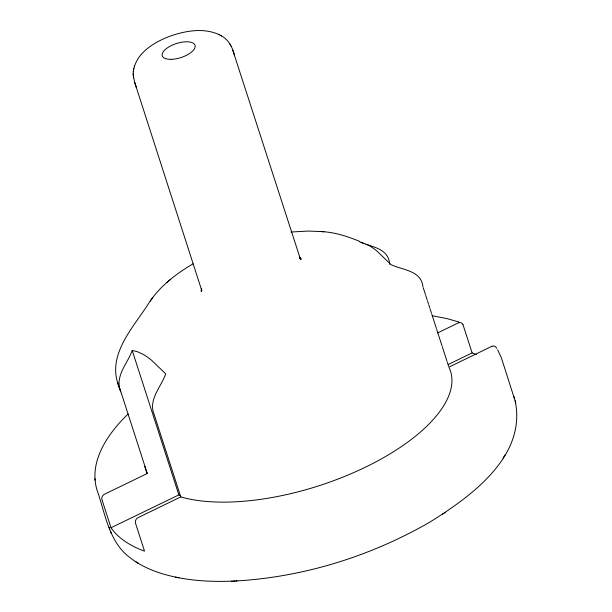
<?xml version="1.0" encoding="UTF-8"?>
<svg xmlns="http://www.w3.org/2000/svg" width="612" height="612" viewBox="0 0 612 612"><rect width="100%" height="100%" fill="white"/><g stroke="black" fill="none" stroke-linecap="round" stroke-linejoin="round"><path stroke-width="0.92" d="M133.217 73.402L133.271 75.704M133.332 71.505C135.696 53.443 153.237 42.771 168.759 36.651C184.725 30.868 203.49 27.28 219.486 34.792M133.179 73.991L133.362 70.931M201.57 290.08L201.34 291.335L201.394 288.527L201.669 290.195M133.645 69.171L133.799 68.567M134.265 66.731L134.41 66.15M201.692 289.553L201.195 291.09L201.708 289.736M180.777 496.913L152.946 410.759C150.307 397.234 161.492 386.019 165.707 373.856L151.669 360.33A130.96 36.559 64.2 0 0 143.147 354.371L137.417 351.701L132.207 350.439C127.992 362.602 116.8 373.817 119.447 387.342L147.27 473.497L104.254 494.343A4.338 3.726 -55.1 0 0 101.952 499.713L111.024 527.728A212.678 91.226 -17.9 0 0 144.531 551.144L135.39 522.801A4.353 3.703 -54.2 0 1 138.083 517.645L180.777 496.913A160.16 68.697 -17.9 0 0 365.257 467.27A160.16 68.697 -17.9 0 0 448.879 367.108L491.91 346.293M233.585 581.109C302.427 577.521 370.206 556.492 429.861 522.12C470.812 496.5 527.009 456.437 515.128 400.707M503.056 458.082L503.898 456.751M504.135 456.361L504.984 455.014M193.071 263.803C175.636 274.069 158.967 286.852 148.112 304.218C133.76 326.8 107.796 353.759 117.932 383.647M150.254 301.096L152.77 297.531M128.168 413.934C107.505 433.74 86.652 463.797 98.234 493.54C105.44 515.656 109.778 542.798 129.981 557.624C137.624 563.614 146.36 568.089 155.456 571.432C180.762 580.558 208.126 582.219 234.801 581.056M166.869 282.484L168.239 281.313M168.583 281.015L169.914 279.875M442.598 514.218L443.608 513.552M444.358 513.063L445.391 512.382M437.526 332.966L458.09 323.014A4.353 3.764 -56.3 0 1 462.97 324.559M111.024 527.728L178.865 494.886L180.792 496.233M448.267 364.454L472.12 352.902L462.955 324.574M291.105 232.009L308.211 231.061L321.698 231.588M231.313 581.201L232.552 581.148M235.865 581.002L237.058 580.949M322.157 231.627C335.055 232.346 347.448 236.37 359.32 241.243M319.946 231.443L323.947 231.78M432.761 315.846L446.974 318.592L459.031 322.065M175.491 577.093L178.987 577.782M359.313 241.572L368.569 245.236A130.96 36.559 64.2 0 1 377.091 251.195L391.129 264.721C402.841 270.167 421.37 270.504 422.961 286.86M361.08 242.536L363.153 243.278M365.915 244.265C376.701 247.829 388.697 250.53 389.737 264.285M299.467 257.721L300.186 258.057M221.093 35.672C228.613 39.627 232.736 47.675 234.534 55.684M218.951 34.502L221.643 35.978M299.36 257.736L301.249 259.281L299.459 257.323L300.798 259.121L299.444 256.925L300.354 258.922L232.812 50.306M135.244 561.38L136.369 562.091M137.08 562.543L138.19 563.247M229.928 43.972L230.188 44.447M231.038 45.938L231.305 46.413M497.602 349.712L501.366 357.76L515.763 402.887M109.097 527.169L109.854 529.303M110.55 531.315L111.308 533.45M133.209 75.138L134.571 82.016L201.83 290.723M119.73 389.102L117.535 382.362L120.61 391.848M134.571 82.016L136.323 87.386M423.236 287.701L425.417 294.456M425.684 295.298L427.321 300.362M427.597 301.203L428.415 303.736M428.683 304.577L429.777 307.951M430.068 308.846L431.514 313.329M431.804 314.224L436.433 328.567M436.723 329.463L441.933 345.596M442.224 346.491L446.859 360.835M447.142 361.73L448.596 366.213M132.207 350.439L178.865 494.886M513.889 396.492L514.524 398.68M133.462 77.387L133.523 77.946M94.936 478.638L95.082 480.16M491.918 346.315A4.338 3.726 -55 0 1 496.592 348.289M472.112 352.91A212.678 91.226 -17.9 0 1 476.312 354.539M147.27 473.497A160.16 68.697 -17.9 0 1 144.815 466.252M171.482 59.341A17.205 7.382 -17.9 0 0 195.136 45.724A17.205 7.382 -17.9 0 0 169.34 46.627A17.205 7.382 -17.9 0 0 171.482 59.341"/></g></svg>
